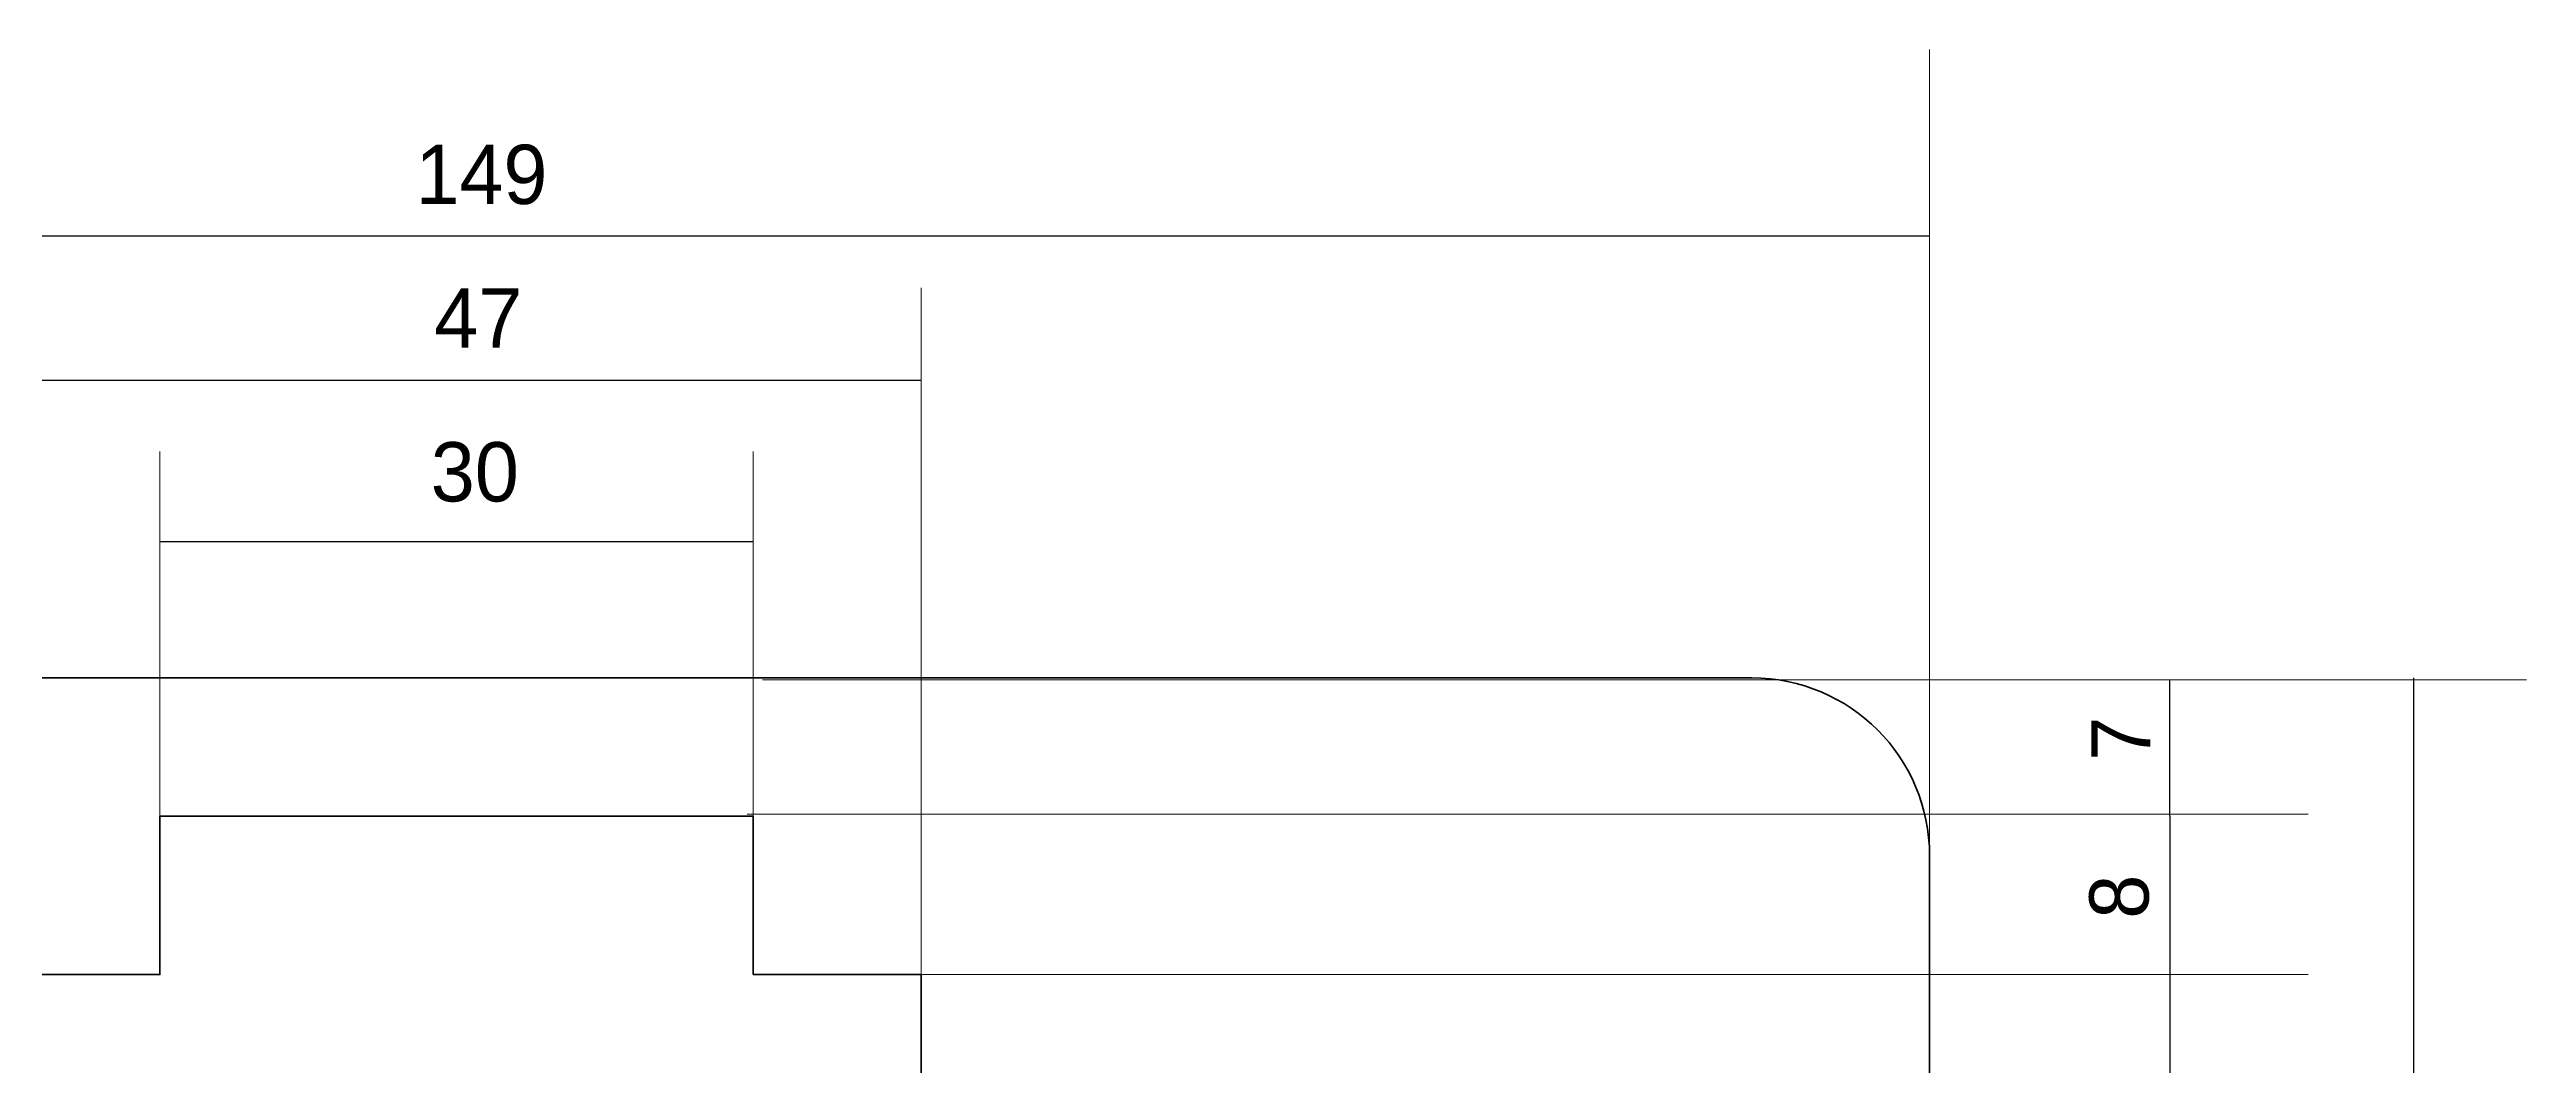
# Model space of a CAD drawing. Header units: millimetres. Extents: x -212 to 210, y -205 to 70.
# Drawn here: x 84.3 to 209.6, y -121.5 to -70.1 of the extents above; entities that cross this region are included whole.
import ezdxf

# ---------------------------------------------------------------- set-up
doc = ezdxf.new("R2010")
doc.units = ezdxf.units.MM
doc.header["$MEASUREMENT"] = 0
doc.layers.add('Capa 1', color=7, linetype='Continuous', lineweight=0)

# ---------------------------------------------------------------- blocks, each defined once
blk = doc.blocks.new('Block_0')
at = {"layer": 'Capa 1', "color": 250, "lineweight": 25, "true_color": 0x1d1d1b}
blk.add_line((30.8, -79.54), (179.41, -79.54), dxfattribs=at)
at = {"layer": 'Capa 1', "insert": (102.84, -77.98), "char_height": 0.2, "attachment_point": 7}
blk.add_mtext('\\C250;\\c1776925;\\FMyriad Pro|b0|i0|c1;\\H2.997200;\\W0.997375;149', dxfattribs=at)

msp = doc.modelspace()

# ---------------------------------------------------------------- linework, layer by layer
at = {"layer": 'Capa 1', "color": 250, "lineweight": 9, "true_color": 0x1d1d1b}
for p, q in [((179.41, -110.89), (179.41, -70.13)), ((128.41, -116.9), (128.41, -82.18)), ((89.91, -108.9), (89.91, -90.46)), ((119.91, -108.9), (119.91, -90.46)), ((120.38, -102), (209.6, -102)), ((119.61, -108.8), (198.55, -108.8)), ((128.41, -116.9), (198.55, -116.9))]:
    msp.add_line(p, q, dxfattribs=at)
at = {"layer": 'Capa 1', "color": 250, "lineweight": 25, "true_color": 0x1d1d1b}
for p, q in [((81.41, -86.85), (128.41, -86.85)), ((89.91, -95), (119.91, -95)), ((191.56, -108.9), (191.56, -102)), ((203.89, -101.9), (203.89, -192.71)), ((191.56, -108.9), (191.56, -116.9)), ((191.56, -116.9), (191.56, -159.9))]:
    msp.add_line(p, q, dxfattribs=at)
at = {"layer": 'Capa 1', "color": 250, "lineweight": 35, "true_color": 0x1d1d1b}
for points, knots in [([(170.42, -192.9), (170.42, -192.9), (39.4, -192.9), (39.4, -192.9), (34.44, -192.9), (30.41, -188.88), (30.41, -183.91), (30.41, -183.91), (30.41, -110.89), (30.41, -110.89), (30.41, -105.93), (34.44, -101.9), (39.4, -101.9), (39.4, -101.9), (170.42, -101.9), (170.42, -101.9), (175.39, -101.9), (179.41, -105.93), (179.41, -110.89), (179.41, -110.89), (179.41, -183.91), (179.41, -183.91), (179.41, -188.88), (175.39, -192.9), (170.42, -192.9)], [0, 0, 0, 0, 1, 1, 1, 2, 2, 2, 3, 3, 3, 4, 4, 4, 5, 5, 5, 6, 6, 6, 7, 7, 7, 8, 8, 8, 8]), ([(119.91, -116.9), (119.91, -116.9), (119.91, -108.9), (119.91, -108.9), (119.91, -108.9), (89.91, -108.9), (89.91, -108.9), (89.91, -108.9), (89.91, -116.9), (89.91, -116.9), (89.91, -116.9), (81.41, -116.9), (81.41, -116.9), (81.41, -116.9), (81.41, -159.9), (81.41, -159.9), (81.41, -159.9), (87.41, -159.9), (87.41, -159.9), (90.17, -159.9), (92.41, -162.14), (92.41, -164.9), (92.41, -164.9), (92.41, -185.9), (92.41, -185.9), (92.41, -185.9), (117.41, -185.9), (117.41, -185.9), (117.41, -185.9), (117.41, -164.9), (117.41, -164.9), (117.41, -162.14), (119.65, -159.9), (122.41, -159.9), (122.41, -159.9), (128.41, -159.9), (128.41, -159.9), (128.41, -159.9), (128.41, -116.9), (128.41, -116.9), (128.41, -116.9), (119.91, -116.9), (119.91, -116.9)], [0, 0, 0, 0, 1, 1, 1, 2, 2, 2, 3, 3, 3, 4, 4, 4, 5, 5, 5, 6, 6, 6, 7, 7, 7, 8, 8, 8, 9, 9, 9, 10, 10, 10, 11, 11, 11, 12, 12, 12, 13, 13, 13, 14, 14, 14, 14])]:
    msp.add_open_spline(points, degree=3, knots=knots, dxfattribs=at)

# ---------------------------------------------------------------- block references
at = {"layer": 'Capa 1'}
msp.add_blockref('Block_0', (0, 0), dxfattribs=at)

# ---------------------------------------------------------------- texts
at = {"layer": 'Capa 1', "char_height": 0.2, "attachment_point": 7}
for s, insert in [('\\C250;\\c1776925;\\FMyriad Pro|b0|i0|c1;\\H2.997200;\\W1.000000;47', (103.79, -85.2)), ('\\C250;\\c1776925;\\FMyriad Pro|b0|i0|c1;\\H2.997200;\\W1.000000;30', (103.61, -93.02))]:
    msp.add_mtext(s, dxfattribs=dict(at, insert=insert))
at = {"layer": 'Capa 1', "char_height": 0.2, "attachment_point": 7, "rotation": 90}
for s, insert in [('\\C250;\\c1776925;\\FMyriad Pro|b0|i0|c1;\\H2.997200;\\W1.000000;7', (190.58, -106.09)), ('\\C250;\\c1776925;\\FMyriad Pro|b0|i0|c1;\\H2.997200;\\W1.000000;8', (190.53, -114.08))]:
    msp.add_mtext(s, dxfattribs=dict(at, insert=insert))

doc.saveas('drawing.dxf')
